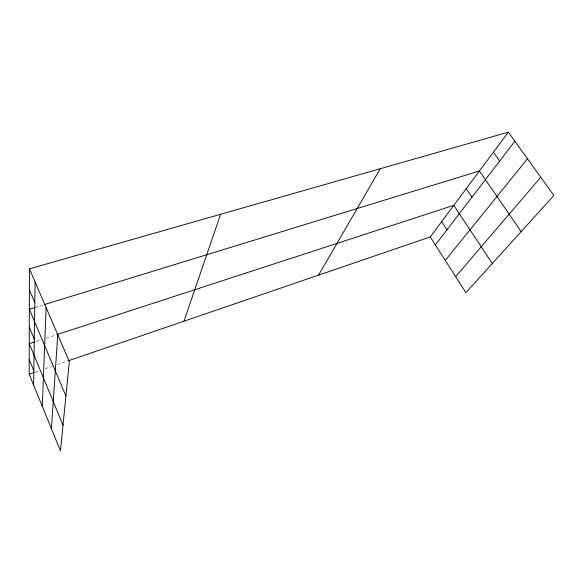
<?xml version="1.0" encoding="UTF-8"?>
<svg xmlns="http://www.w3.org/2000/svg" width="583" height="583" viewBox="0 0 583 583"><rect width="100%" height="100%" fill="white"/><g stroke="black" fill="none" stroke-linecap="round" stroke-linejoin="round"><path stroke-width="0.44" stroke-dasharray="2.92 2.19" d="M35.104 372.143L39.36 370.686M45.314 368.645L52.12 366.321M57.221 364.572L67.388 361.096M36.029 341.434L41.123 339.772M46.21 338.111L57.251 334.518M35.315 307.379L43.849 304.756"/><path stroke-width="0.87" d="M29.449 268.836L69.348 361.635L60.457 450.841L29.15 374.177L29.449 268.836L508.361 132.159L553.85 195.509L465.904 292.644L430.232 236.931L508.361 132.159M33.617 385.123L35.097 281.975M42.297 406.366L46.108 307.584M51.413 428.709L57.753 334.657M183.958 321.204L220.6 214.282M318.544 275.147L380.247 168.72M435.355 244.933L514.869 141.217M445.274 260.433L527.484 158.795M455.658 276.648L540.74 177.254M29.15 374.177L34.251 372.435M68.226 360.804L430.232 236.931M34.331 341.981L29.237 343.642L63.015 425.16M57.251 334.518L453.778 205.354L492.307 263.487M35.315 307.379L29.332 309.216L65.923 396.032M44.702 304.494L479.423 170.965L521.166 231.611M493.444 152.163L499.675 161.032M466.225 188.659L471.975 197.171M441.666 221.591L446.986 229.76M29.39 289.86L34.805 302.584M29.281 327.085L34.28 339.044M29.194 359.471L33.821 370.737"/></g></svg>
